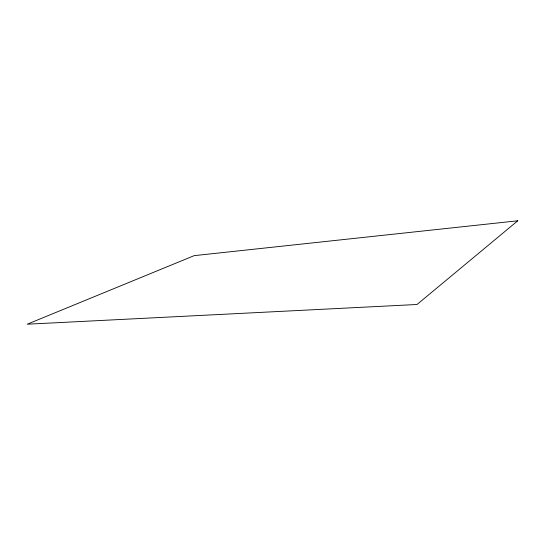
<?xml version="1.0" encoding="UTF-8"?>
<svg xmlns="http://www.w3.org/2000/svg" width="545" height="545" viewBox="0 0 545 545"><rect width="100%" height="100%" fill="white"/><g stroke="black" fill="none" stroke-linecap="round" stroke-linejoin="round"><path stroke-width="0.82" d="M517.75 220.793L417.034 304.485L27.25 324.207L194.184 255.646L517.75 220.793"/></g></svg>
